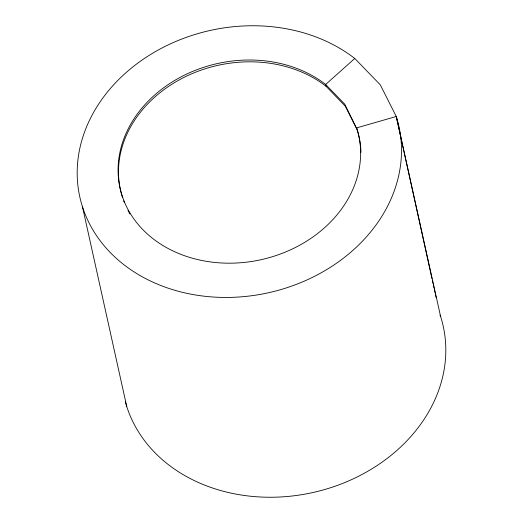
<?xml version="1.0" encoding="UTF-8"?>
<svg xmlns="http://www.w3.org/2000/svg" width="523" height="523" viewBox="0 0 523 523"><rect width="100%" height="100%" fill="white"/><g stroke="black" fill="none" stroke-linecap="round" stroke-linejoin="round"><path stroke-width="0.78" d="M431.959 278.654L396.257 116.492L380.313 84.863L354.757 58.465L325.659 84.471A122.205 100.468 -12.5 0 0 129.776 125.84A122.205 100.468 -12.5 0 0 228.002 263.187A122.205 100.468 -12.5 0 0 356.693 127.867L396.257 116.492L440.556 316.297A163.411 134.346 -12.5 0 1 321.756 490.339A163.411 134.346 -12.5 0 1 125.357 401.827M356.961 129.076L344.768 104.214L325.659 84.471L326.058 86.288L345.173 106.032L357.098 129.684A122.205 100.468 -12.5 0 1 360.988 152.448M440.013 315.219L440.556 316.297M82.444 206.703L126.743 406.508M432.312 280.243L433.011 283.427M433.358 285.015L434.064 288.193M434.41 289.788L435.11 292.965M435.463 294.554L436.162 297.731M396.257 116.492A163.411 134.346 -12.5 0 1 224.177 297.437A163.411 134.346 -12.5 0 1 92.826 113.779A163.411 134.346 -12.5 0 1 354.757 58.465M129.933 213.992A122.205 100.468 -12.5 0 1 127.972 210.442M124.284 202.381A122.205 100.468 -12.5 0 1 123.709 200.891M122.415 197.145A122.205 100.468 -12.5 0 1 179.801 79.581A122.205 100.468 -12.5 0 1 326.058 86.288"/></g></svg>
